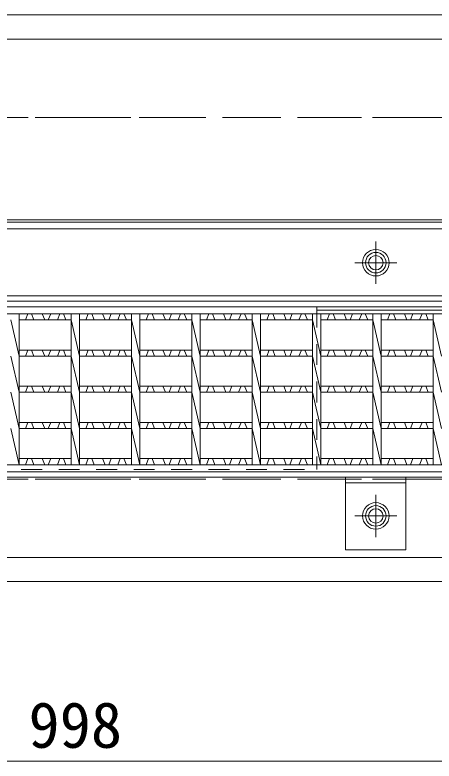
# Model space of a CAD drawing. Units: millimetres at full size; details may follow other scales. Extents: x -1934 to 78146, y -143454 to -112471.
# Drawn here: x 39188 to 39536, y -139658 to -139040 of the extents above; entities that cross this region are included whole.
import ezdxf
from ezdxf.enums import TextEntityAlignment as Align

# ---------------------------------------------------------------- set-up
doc = ezdxf.new("R2010")
doc.units = ezdxf.units.MM
doc.header["$LTSCALE"] = 23
for name, pattern in [('CHAIN', [18.5, 12, -1.5, 3.5, -1.5]), ('USER1', [3, 2, -1]), ('USER2', [1.35, 0.75, -0.6]), ('USER3', [1.35, 0.75, -0.6])]:
    doc.linetypes.add(name, pattern=pattern)
for name, color, linetype, lineweight in [('インサート', 92, 'USER2', 9), ('エンボス', 4, 'Continuous', 5), ('グレーチング', 7, 'Continuous', 9), ('受枠', 3, 'Continuous', 13), ('寸法線', 7, 'Continuous', 13), ('本体', 2, 'Continuous', 13)]:
    doc.layers.add(name, color=color, linetype=linetype, lineweight=lineweight)
doc.styles.add('ＭＳ ゴシック', font='')
doc.styles.get('ＭＳ ゴシック').set_extended_font_data('MS Gothic')

msp = doc.modelspace()

# ---------------------------------------------------------------- linework, layer by layer
at = {"layer": 'インサート', "linetype": 'CHAIN'}
for p, q in [((39487.49, -139262.5), (39487.49, -139227.5)), ((39504.99, -139245), (39469.99, -139245)), ((39487.49, -139472.5), (39487.49, -139437.5)), ((39504.99, -139455), (39469.99, -139455))]:
    msp.add_line(p, q, dxfattribs=at)
at = {"layer": 'インサート', "linetype": 'Continuous', "lineweight": 5}
for centre, radius in [((39487.49, -139245), 8.5), ((39487.49, -139245), 6), ((39487.49, -139455), 8.5), ((39487.49, -139455), 6)]:
    msp.add_circle(centre, radius, dxfattribs=at)
at = {"layer": 'エンボス'}
for p, q in [((39197.15, -139292.5), (39199.15, -139287.5)), ((39202.15, -139287.5), (39204.15, -139292.5)), ((39213.15, -139292.5), (39211.15, -139287.5)), ((39218.15, -139287.5), (39216.15, -139292.5)), ((39223.79, -139292.5), (39225.79, -139287.5)), ((39228.79, -139287.5), (39230.79, -139292.5)), ((39247.15, -139292.5), (39249.15, -139287.5)), ((39252.15, -139287.5), (39254.15, -139292.5)), ((39263.15, -139292.5), (39261.15, -139287.5)), ((39268.15, -139287.5), (39266.15, -139292.5)), ((39273.79, -139292.5), (39275.79, -139287.5)), ((39278.79, -139287.5), (39280.79, -139292.5)), ((39297.15, -139292.5), (39299.15, -139287.5)), ((39302.15, -139287.5), (39304.15, -139292.5)), ((39313.15, -139292.5), (39311.15, -139287.5)), ((39318.15, -139287.5), (39316.15, -139292.5)), ((39323.79, -139292.5), (39325.79, -139287.5)), ((39328.79, -139287.5), (39330.79, -139292.5)), ((39347.15, -139292.5), (39349.15, -139287.5)), ((39352.15, -139287.5), (39354.15, -139292.5)), ((39363.15, -139292.5), (39361.15, -139287.5)), ((39368.15, -139287.5), (39366.15, -139292.5)), ((39373.79, -139292.5), (39375.79, -139287.5)), ((39378.79, -139287.5), (39380.79, -139292.5)), ((39397.15, -139292.5), (39399.15, -139287.5)), ((39402.15, -139287.5), (39404.15, -139292.5)), ((39413.15, -139292.5), (39411.15, -139287.5)), ((39418.15, -139287.5), (39416.15, -139292.5)), ((39423.79, -139292.5), (39425.79, -139287.5)), ((39428.79, -139287.5), (39430.79, -139292.5)), ((39447.15, -139292.5), (39449.15, -139287.5)), ((39452.15, -139287.5), (39454.15, -139292.5)), ((39463.15, -139292.5), (39461.15, -139287.5)), ((39468.15, -139287.5), (39466.15, -139292.5)), ((39473.79, -139292.5), (39475.79, -139287.5)), ((39478.79, -139287.5), (39480.79, -139292.5)), ((39497.15, -139292.5), (39499.15, -139287.5)), ((39502.15, -139287.5), (39504.15, -139292.5)), ((39513.15, -139292.5), (39511.15, -139287.5)), ((39518.15, -139287.5), (39516.15, -139292.5)), ((39523.79, -139292.5), (39525.79, -139287.5)), ((39528.79, -139287.5), (39530.79, -139292.5)), ((39197.15, -139322.5), (39199.15, -139317.5)), ((39202.15, -139317.5), (39204.15, -139322.5)), ((39213.15, -139322.5), (39211.15, -139317.5)), ((39218.15, -139317.5), (39216.15, -139322.5)), ((39223.79, -139322.5), (39225.79, -139317.5)), ((39228.79, -139317.5), (39230.79, -139322.5)), ((39247.15, -139322.5), (39249.15, -139317.5)), ((39252.15, -139317.5), (39254.15, -139322.5)), ((39263.15, -139322.5), (39261.15, -139317.5)), ((39268.15, -139317.5), (39266.15, -139322.5)), ((39273.79, -139322.5), (39275.79, -139317.5)), ((39278.79, -139317.5), (39280.79, -139322.5)), ((39297.15, -139322.5), (39299.15, -139317.5)), ((39302.15, -139317.5), (39304.15, -139322.5)), ((39313.15, -139322.5), (39311.15, -139317.5)), ((39318.15, -139317.5), (39316.15, -139322.5)), ((39323.79, -139322.5), (39325.79, -139317.5)), ((39328.79, -139317.5), (39330.79, -139322.5)), ((39347.15, -139322.5), (39349.15, -139317.5)), ((39352.15, -139317.5), (39354.15, -139322.5)), ((39363.15, -139322.5), (39361.15, -139317.5)), ((39368.15, -139317.5), (39366.15, -139322.5)), ((39373.79, -139322.5), (39375.79, -139317.5)), ((39378.79, -139317.5), (39380.79, -139322.5)), ((39397.15, -139322.5), (39399.15, -139317.5)), ((39402.15, -139317.5), (39404.15, -139322.5)), ((39413.15, -139322.5), (39411.15, -139317.5)), ((39418.15, -139317.5), (39416.15, -139322.5)), ((39423.79, -139322.5), (39425.79, -139317.5)), ((39428.79, -139317.5), (39430.79, -139322.5)), ((39447.15, -139322.5), (39449.15, -139317.5)), ((39452.15, -139317.5), (39454.15, -139322.5)), ((39463.15, -139322.5), (39461.15, -139317.5)), ((39468.15, -139317.5), (39466.15, -139322.5)), ((39473.79, -139322.5), (39475.79, -139317.5)), ((39478.79, -139317.5), (39480.79, -139322.5)), ((39497.15, -139322.5), (39499.15, -139317.5)), ((39502.15, -139317.5), (39504.15, -139322.5)), ((39513.15, -139322.5), (39511.15, -139317.5)), ((39518.15, -139317.5), (39516.15, -139322.5)), ((39523.79, -139322.5), (39525.79, -139317.5)), ((39528.79, -139317.5), (39530.79, -139322.5)), ((39197.15, -139352.5), (39199.15, -139347.5)), ((39202.15, -139347.5), (39204.15, -139352.5)), ((39213.15, -139352.5), (39211.15, -139347.5)), ((39218.15, -139347.5), (39216.15, -139352.5)), ((39223.79, -139352.5), (39225.79, -139347.5)), ((39228.79, -139347.5), (39230.79, -139352.5)), ((39247.15, -139352.5), (39249.15, -139347.5)), ((39252.15, -139347.5), (39254.15, -139352.5)), ((39263.15, -139352.5), (39261.15, -139347.5)), ((39268.15, -139347.5), (39266.15, -139352.5)), ((39273.79, -139352.5), (39275.79, -139347.5)), ((39278.79, -139347.5), (39280.79, -139352.5)), ((39297.15, -139352.5), (39299.15, -139347.5)), ((39302.15, -139347.5), (39304.15, -139352.5)), ((39313.15, -139352.5), (39311.15, -139347.5)), ((39318.15, -139347.5), (39316.15, -139352.5)), ((39323.79, -139352.5), (39325.79, -139347.5)), ((39328.79, -139347.5), (39330.79, -139352.5)), ((39347.15, -139352.5), (39349.15, -139347.5)), ((39352.15, -139347.5), (39354.15, -139352.5)), ((39363.15, -139352.5), (39361.15, -139347.5)), ((39368.15, -139347.5), (39366.15, -139352.5)), ((39373.79, -139352.5), (39375.79, -139347.5)), ((39378.79, -139347.5), (39380.79, -139352.5)), ((39397.15, -139352.5), (39399.15, -139347.5)), ((39402.15, -139347.5), (39404.15, -139352.5)), ((39413.15, -139352.5), (39411.15, -139347.5)), ((39418.15, -139347.5), (39416.15, -139352.5)), ((39423.79, -139352.5), (39425.79, -139347.5)), ((39428.79, -139347.5), (39430.79, -139352.5)), ((39447.15, -139352.5), (39449.15, -139347.5)), ((39452.15, -139347.5), (39454.15, -139352.5)), ((39463.15, -139352.5), (39461.15, -139347.5)), ((39468.15, -139347.5), (39466.15, -139352.5)), ((39473.79, -139352.5), (39475.79, -139347.5)), ((39478.79, -139347.5), (39480.79, -139352.5)), ((39497.15, -139352.5), (39499.15, -139347.5)), ((39502.15, -139347.5), (39504.15, -139352.5)), ((39513.15, -139352.5), (39511.15, -139347.5)), ((39518.15, -139347.5), (39516.15, -139352.5)), ((39523.79, -139352.5), (39525.79, -139347.5)), ((39528.79, -139347.5), (39530.79, -139352.5)), ((39197.15, -139382.5), (39199.15, -139377.5)), ((39202.15, -139377.5), (39204.15, -139382.5)), ((39213.15, -139382.5), (39211.15, -139377.5)), ((39218.15, -139377.5), (39216.15, -139382.5)), ((39223.79, -139382.5), (39225.79, -139377.5)), ((39228.79, -139377.5), (39230.79, -139382.5)), ((39247.15, -139382.5), (39249.15, -139377.5)), ((39252.15, -139377.5), (39254.15, -139382.5)), ((39263.15, -139382.5), (39261.15, -139377.5)), ((39268.15, -139377.5), (39266.15, -139382.5)), ((39273.79, -139382.5), (39275.79, -139377.5)), ((39278.79, -139377.5), (39280.79, -139382.5)), ((39297.15, -139382.5), (39299.15, -139377.5)), ((39302.15, -139377.5), (39304.15, -139382.5)), ((39313.15, -139382.5), (39311.15, -139377.5)), ((39318.15, -139377.5), (39316.15, -139382.5)), ((39323.79, -139382.5), (39325.79, -139377.5)), ((39328.79, -139377.5), (39330.79, -139382.5)), ((39347.15, -139382.5), (39349.15, -139377.5)), ((39352.15, -139377.5), (39354.15, -139382.5)), ((39363.15, -139382.5), (39361.15, -139377.5)), ((39368.15, -139377.5), (39366.15, -139382.5)), ((39373.79, -139382.5), (39375.79, -139377.5)), ((39378.79, -139377.5), (39380.79, -139382.5)), ((39397.15, -139382.5), (39399.15, -139377.5)), ((39402.15, -139377.5), (39404.15, -139382.5)), ((39413.15, -139382.5), (39411.15, -139377.5)), ((39418.15, -139377.5), (39416.15, -139382.5)), ((39423.79, -139382.5), (39425.79, -139377.5)), ((39428.79, -139377.5), (39430.79, -139382.5)), ((39447.15, -139382.5), (39449.15, -139377.5)), ((39452.15, -139377.5), (39454.15, -139382.5)), ((39463.15, -139382.5), (39461.15, -139377.5)), ((39468.15, -139377.5), (39466.15, -139382.5)), ((39473.79, -139382.5), (39475.79, -139377.5)), ((39478.79, -139377.5), (39480.79, -139382.5)), ((39497.15, -139382.5), (39499.15, -139377.5)), ((39502.15, -139377.5), (39504.15, -139382.5)), ((39513.15, -139382.5), (39511.15, -139377.5)), ((39518.15, -139377.5), (39516.15, -139382.5)), ((39523.79, -139382.5), (39525.79, -139377.5)), ((39528.79, -139377.5), (39530.79, -139382.5)), ((39197.15, -139412.5), (39199.15, -139407.5)), ((39202.15, -139407.5), (39204.15, -139412.5)), ((39213.15, -139412.5), (39211.15, -139407.5)), ((39218.15, -139407.5), (39216.15, -139412.5)), ((39223.79, -139412.5), (39225.79, -139407.5)), ((39228.79, -139407.5), (39230.79, -139412.5)), ((39247.15, -139412.5), (39249.15, -139407.5)), ((39252.15, -139407.5), (39254.15, -139412.5)), ((39263.15, -139412.5), (39261.15, -139407.5)), ((39268.15, -139407.5), (39266.15, -139412.5)), ((39273.79, -139412.5), (39275.79, -139407.5)), ((39278.79, -139407.5), (39280.79, -139412.5)), ((39297.15, -139412.5), (39299.15, -139407.5)), ((39302.15, -139407.5), (39304.15, -139412.5)), ((39313.15, -139412.5), (39311.15, -139407.5)), ((39318.15, -139407.5), (39316.15, -139412.5)), ((39323.79, -139412.5), (39325.79, -139407.5)), ((39328.79, -139407.5), (39330.79, -139412.5)), ((39347.15, -139412.5), (39349.15, -139407.5)), ((39352.15, -139407.5), (39354.15, -139412.5)), ((39363.15, -139412.5), (39361.15, -139407.5)), ((39368.15, -139407.5), (39366.15, -139412.5)), ((39373.79, -139412.5), (39375.79, -139407.5)), ((39378.79, -139407.5), (39380.79, -139412.5)), ((39397.15, -139412.5), (39399.15, -139407.5)), ((39402.15, -139407.5), (39404.15, -139412.5)), ((39413.15, -139412.5), (39411.15, -139407.5)), ((39418.15, -139407.5), (39416.15, -139412.5)), ((39423.79, -139412.5), (39425.79, -139407.5)), ((39428.79, -139407.5), (39430.79, -139412.5)), ((39447.15, -139412.5), (39449.15, -139407.5)), ((39452.15, -139407.5), (39454.15, -139412.5)), ((39463.15, -139412.5), (39461.15, -139407.5)), ((39468.15, -139407.5), (39466.15, -139412.5)), ((39473.79, -139412.5), (39475.79, -139407.5)), ((39478.79, -139407.5), (39480.79, -139412.5)), ((39497.15, -139412.5), (39499.15, -139407.5)), ((39502.15, -139407.5), (39504.15, -139412.5)), ((39513.15, -139412.5), (39511.15, -139407.5)), ((39518.15, -139407.5), (39516.15, -139412.5)), ((39523.79, -139412.5), (39525.79, -139407.5)), ((39528.79, -139407.5), (39530.79, -139412.5))]:
    msp.add_line(p, q, dxfattribs=at)
at = {"layer": 'グレーチング'}
for p, q in [((39728.49, -139287.5), (38748.49, -139287.5)), ((39191.99, -139287.5), (39191.99, -139412.5)), ((39234.99, -139287.5), (39234.99, -139412.5)), ((39241.99, -139287.5), (39241.99, -139412.5)), ((39284.99, -139287.5), (39284.99, -139412.5)), ((39291.99, -139287.5), (39291.99, -139412.5)), ((39334.99, -139287.5), (39334.99, -139412.5)), ((39341.99, -139287.5), (39341.99, -139412.5)), ((39384.99, -139287.5), (39384.99, -139412.5)), ((39391.99, -139287.5), (39391.99, -139412.5)), ((39434.99, -139287.5), (39434.99, -139412.5)), ((39441.99, -139287.5), (39441.99, -139412.5)), ((39484.99, -139287.5), (39484.99, -139412.5)), ((39491.99, -139287.5), (39491.99, -139412.5)), ((39534.99, -139287.5), (39534.99, -139412.5)), ((39184.99, -139292.5), (39191.99, -139322.5)), ((39234.99, -139292.5), (39191.99, -139292.5)), ((39234.99, -139292.5), (39241.99, -139322.5)), ((39284.99, -139292.5), (39241.99, -139292.5)), ((39284.99, -139292.5), (39291.99, -139322.5)), ((39334.99, -139292.5), (39291.99, -139292.5)), ((39334.99, -139292.5), (39341.99, -139322.5)), ((39384.99, -139292.5), (39341.99, -139292.5)), ((39384.99, -139292.5), (39391.99, -139322.5)), ((39434.99, -139292.5), (39391.99, -139292.5)), ((39434.99, -139292.5), (39441.99, -139322.5)), ((39484.99, -139292.5), (39441.99, -139292.5)), ((39484.99, -139292.5), (39491.99, -139322.5)), ((39534.99, -139292.5), (39491.99, -139292.5)), ((39534.99, -139292.5), (39541.99, -139322.5)), ((39184.99, -139322.5), (39191.99, -139352.5)), ((39234.99, -139317.5), (39191.99, -139317.5)), ((39234.99, -139322.5), (39191.99, -139322.5)), ((39234.99, -139322.5), (39241.99, -139352.5)), ((39284.99, -139317.5), (39241.99, -139317.5)), ((39284.99, -139322.5), (39241.99, -139322.5)), ((39284.99, -139322.5), (39291.99, -139352.5)), ((39334.99, -139317.5), (39291.99, -139317.5)), ((39334.99, -139322.5), (39291.99, -139322.5)), ((39334.99, -139322.5), (39341.99, -139352.5)), ((39384.99, -139317.5), (39341.99, -139317.5)), ((39384.99, -139322.5), (39341.99, -139322.5)), ((39384.99, -139322.5), (39391.99, -139352.5)), ((39434.99, -139317.5), (39391.99, -139317.5)), ((39434.99, -139322.5), (39391.99, -139322.5)), ((39434.99, -139322.5), (39441.99, -139352.5)), ((39484.99, -139317.5), (39441.99, -139317.5)), ((39484.99, -139322.5), (39441.99, -139322.5)), ((39484.99, -139322.5), (39491.99, -139352.5)), ((39534.99, -139317.5), (39491.99, -139317.5)), ((39534.99, -139322.5), (39491.99, -139322.5)), ((39534.99, -139322.5), (39541.99, -139352.5)), ((39234.99, -139347.5), (39191.99, -139347.5)), ((39284.99, -139347.5), (39241.99, -139347.5)), ((39334.99, -139347.5), (39291.99, -139347.5)), ((39384.99, -139347.5), (39341.99, -139347.5)), ((39434.99, -139347.5), (39391.99, -139347.5)), ((39484.99, -139347.5), (39441.99, -139347.5)), ((39534.99, -139347.5), (39491.99, -139347.5)), ((39184.99, -139352.5), (39191.99, -139382.5)), ((39234.99, -139352.5), (39191.99, -139352.5)), ((39234.99, -139352.5), (39241.99, -139382.5)), ((39284.99, -139352.5), (39241.99, -139352.5)), ((39284.99, -139352.5), (39291.99, -139382.5)), ((39334.99, -139352.5), (39291.99, -139352.5)), ((39334.99, -139352.5), (39341.99, -139382.5)), ((39384.99, -139352.5), (39341.99, -139352.5)), ((39384.99, -139352.5), (39391.99, -139382.5)), ((39434.99, -139352.5), (39391.99, -139352.5)), ((39434.99, -139352.5), (39441.99, -139382.5)), ((39484.99, -139352.5), (39441.99, -139352.5)), ((39484.99, -139352.5), (39491.99, -139382.5)), ((39534.99, -139352.5), (39491.99, -139352.5)), ((39534.99, -139352.5), (39541.99, -139382.5)), ((39234.99, -139377.5), (39191.99, -139377.5)), ((39284.99, -139377.5), (39241.99, -139377.5)), ((39334.99, -139377.5), (39291.99, -139377.5)), ((39384.99, -139377.5), (39341.99, -139377.5)), ((39434.99, -139377.5), (39391.99, -139377.5)), ((39484.99, -139377.5), (39441.99, -139377.5)), ((39534.99, -139377.5), (39491.99, -139377.5)), ((39184.99, -139382.5), (39191.99, -139412.5)), ((39234.99, -139382.5), (39191.99, -139382.5)), ((39234.99, -139382.5), (39241.99, -139412.5)), ((39284.99, -139382.5), (39241.99, -139382.5)), ((39284.99, -139382.5), (39291.99, -139412.5)), ((39334.99, -139382.5), (39291.99, -139382.5)), ((39334.99, -139382.5), (39341.99, -139412.5)), ((39384.99, -139382.5), (39341.99, -139382.5)), ((39384.99, -139382.5), (39391.99, -139412.5)), ((39434.99, -139382.5), (39391.99, -139382.5)), ((39434.99, -139382.5), (39441.99, -139412.5)), ((39484.99, -139382.5), (39441.99, -139382.5)), ((39484.99, -139382.5), (39491.99, -139412.5)), ((39534.99, -139382.5), (39491.99, -139382.5)), ((39534.99, -139382.5), (39541.99, -139412.5)), ((39234.99, -139407.5), (39191.99, -139407.5)), ((39284.99, -139407.5), (39241.99, -139407.5)), ((39334.99, -139407.5), (39291.99, -139407.5)), ((39384.99, -139407.5), (39341.99, -139407.5)), ((39434.99, -139407.5), (39391.99, -139407.5)), ((39484.99, -139407.5), (39441.99, -139407.5)), ((39534.99, -139407.5), (39491.99, -139407.5)), ((39728.49, -139412.5), (38748.49, -139412.5))]:
    msp.add_line(p, q, dxfattribs=at)
at = {"layer": '受枠'}
for p, q in [((39737.49, -139217), (38739.49, -139217)), ((39737.49, -139272.5), (38739.49, -139272.5)), ((39737.49, -139277), (38739.49, -139277)), ((38739.49, -139281.5), (39737.49, -139281.5)), ((38739.49, -139418.5), (39737.49, -139418.5)), ((38739.49, -139423), (39737.49, -139423)), ((39462.49, -139483), (39462.49, -139423)), ((39462.49, -139427.5), (39512.49, -139427.5)), ((39512.49, -139483), (39512.49, -139423)), ((39462.49, -139483), (39512.49, -139483))]:
    msp.add_line(p, q, dxfattribs=at)
for centre in [(39487.49, -139245), (39487.49, -139455)]:
    msp.add_circle(centre, 11, dxfattribs=at)
at = {"layer": '寸法線', "lineweight": 9}
msp.add_line((38739.49, -139658.33), (39737.49, -139658.33), dxfattribs=at)
at = {"layer": '本体'}
for p, q in [((38739.49, -139039.5), (39737.49, -139039.5)), ((38739.49, -139059.5), (39737.49, -139059.5)), ((38739.49, -139489.5), (39737.49, -139489.5)), ((38739.49, -139509.5), (39737.49, -139509.5))]:
    msp.add_line(p, q, dxfattribs=at)
at = {"layer": '本体', "linetype": 'USER3', "lineweight": 9}
for p, q in [((38739.49, -139124.5), (39737.49, -139124.5)), ((38739.49, -139424.49), (39737.49, -139424.49))]:
    msp.add_line(p, q, dxfattribs=at)
at = {"layer": '本体', "linetype": 'USER1', "lineweight": 9}
for p, q in [((38739.49, -139124.5), (39737.49, -139124.5)), ((38739.49, -139424.5), (39737.49, -139424.5))]:
    msp.add_line(p, q, dxfattribs=at)
at = {"layer": '本体', "lineweight": 9}
for p, q in [((38739.49, -139209.5), (39737.49, -139209.5)), ((39438.49, -139284.5), (39737.49, -139284.5))]:
    msp.add_line(p, q, dxfattribs=at)
at = {"layer": '本体', "lineweight": 5}
for p, q in [((38739.49, -139211.5), (39737.49, -139211.5)), ((38739.49, -139281.5), (39737.49, -139281.5))]:
    msp.add_line(p, q, dxfattribs=at)
at = {"layer": '本体', "linetype": 'USER2', "lineweight": 9}
for p in [(39438.49, -139281.5), (39038.49, -139416.5)]:
    msp.add_line(p, (39438.49, -139416.5), dxfattribs=at)

# ---------------------------------------------------------------- texts
at = {"layer": '寸法線', "style": 'ＭＳ ゴシック'}
msp.add_text('998', height=37.98, dxfattribs=at).set_placement((39238.49, -139628.33), align=Align.MIDDLE_CENTER)

doc.saveas('drawing.dxf')
